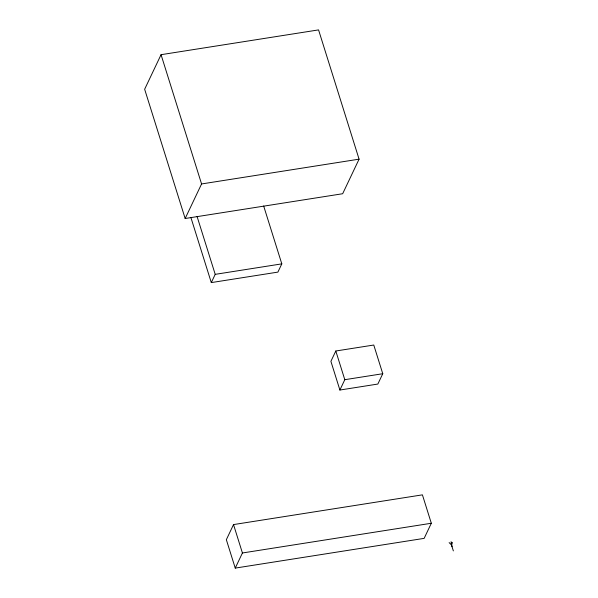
<?xml version="1.0" encoding="UTF-8"?>
<svg xmlns="http://www.w3.org/2000/svg" width="598" height="598" viewBox="0 0 598 598"><rect width="100%" height="100%" fill="white"/><g stroke="black" fill="none" stroke-linecap="round" stroke-linejoin="round"><path stroke-width="0.9" d="M452.522 542.491L451.497 544.98L453.351 550.9M161.056 54.687L144.649 89.244L185.163 218.509L342.669 193.73L359.077 159.165L318.562 29.9L161.056 54.687L201.571 183.952L185.163 218.509M263.673 206.004L281.808 263.868L277.898 272.112L211.296 282.592L215.213 274.347L197.078 216.491M233.526 524.581L226.343 539.695L235.246 568.1L424.139 538.372L431.315 523.257L422.42 494.852L233.526 524.581L242.422 552.978L235.246 568.1M335.807 351.004L330.903 361.334L339.896 390.031L377.854 384.051L382.765 373.72L373.772 345.031L335.807 351.004L344.799 379.693L339.896 390.031M201.571 183.952L359.077 159.165M215.213 274.347L281.808 263.868M344.799 379.693L382.765 373.72M242.422 552.978L431.315 523.257M449.128 542.603L451.497 544.98L451.094 541.676M190.934 217.612L211.296 282.592M451.355 542.902L452.043 546.714"/></g></svg>
